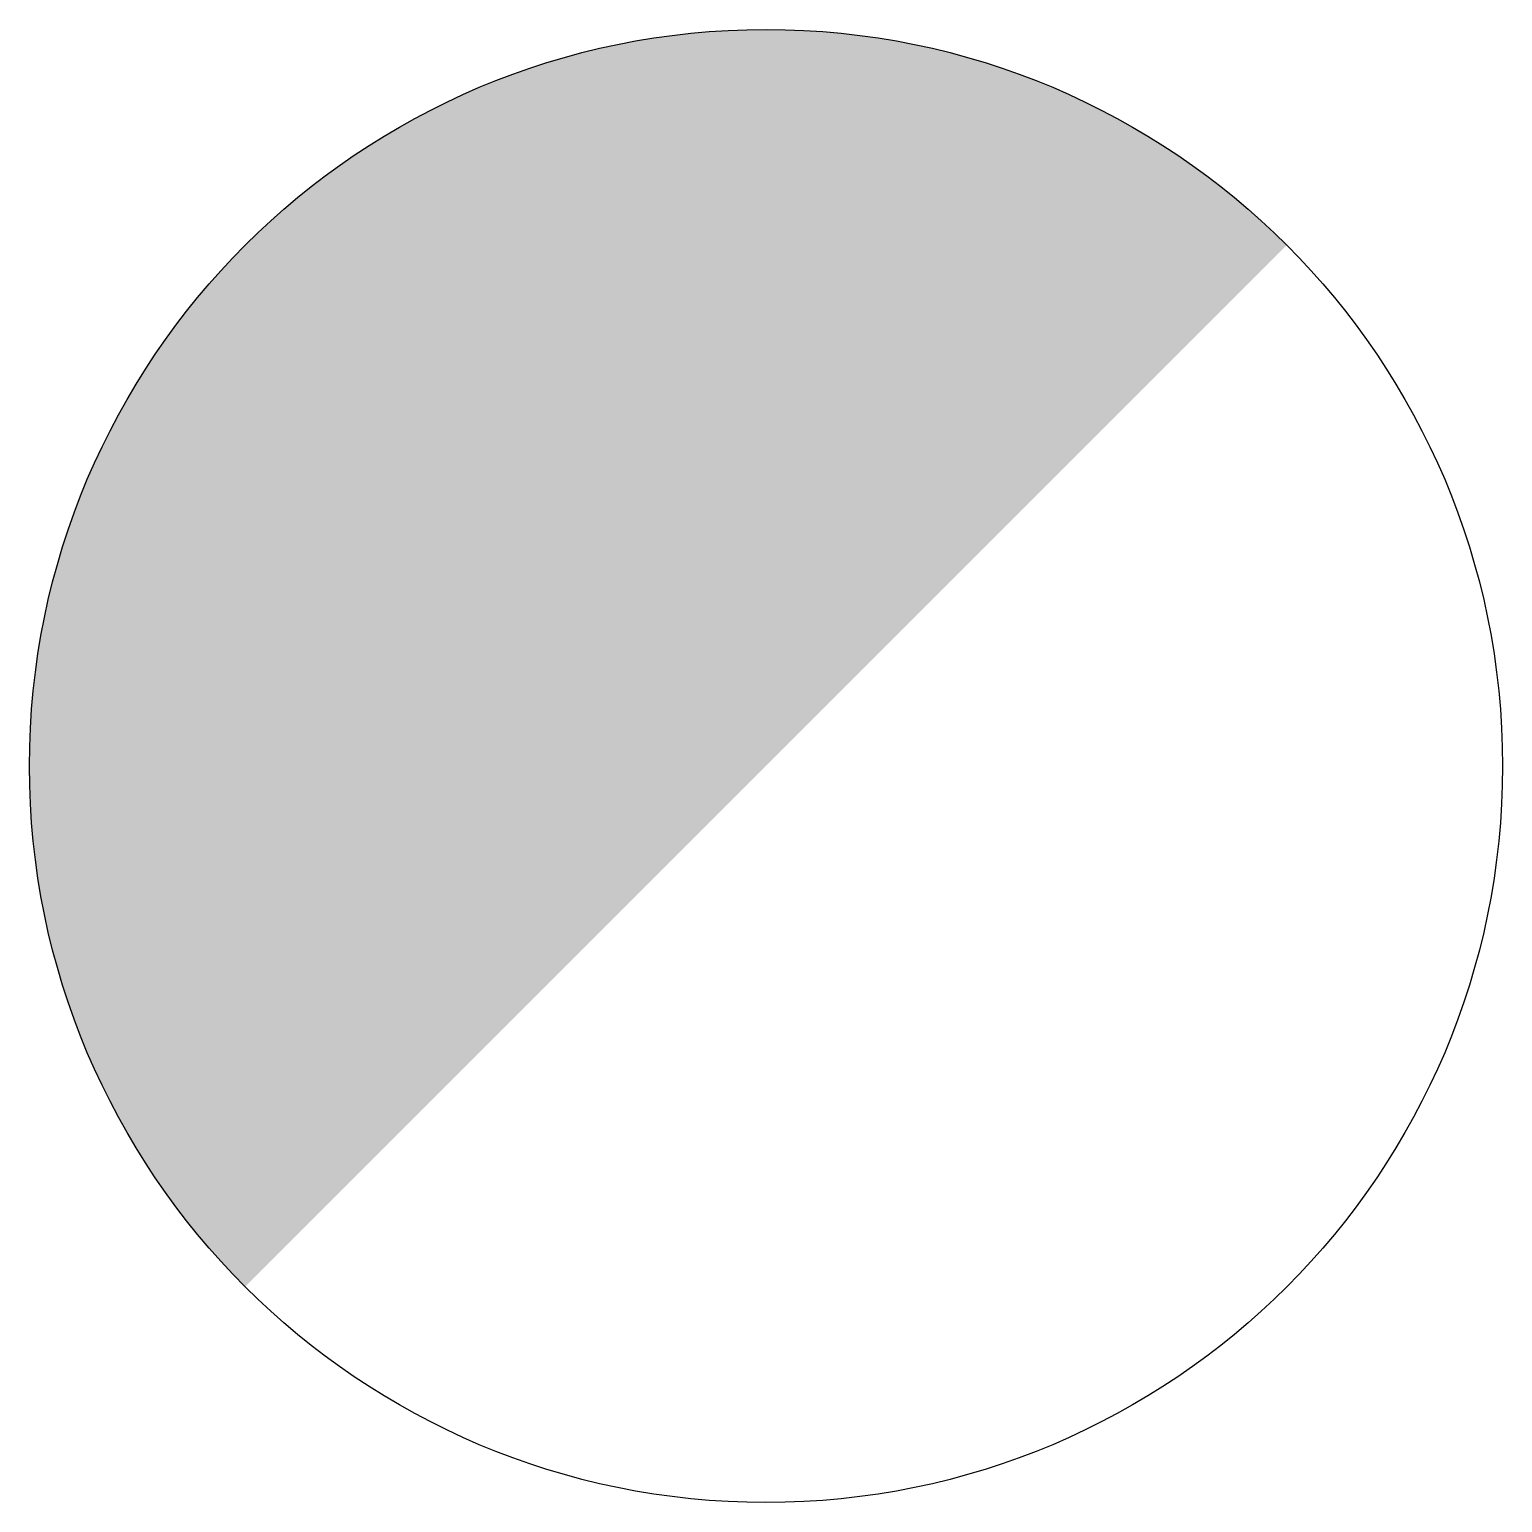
# Model space of a CAD drawing. Extents: x -1.5 to 1.5, y -1.5 to 1.5.
import ezdxf

# ---------------------------------------------------------------- set-up
doc = ezdxf.new("R2010")
doc.units = 0
doc.header["$LTSCALE"] = 0.2

msp = doc.modelspace()

# ---------------------------------------------------------------- hatches: boundary and pattern name
msp.add_hatch(color=256).paths.add_polyline_path([(1.0607, 1.0608, 0.664858), (-1.5, 0.0137), (-1.5, -0.0137, 0.196534), (-1.0607, -1.0607)])

# ---------------------------------------------------------------- linework, layer by layer
at = {"lineweight": -3}
msp.add_circle((0, 0), 1.5001, dxfattribs=at)

doc.saveas('drawing.dxf')
